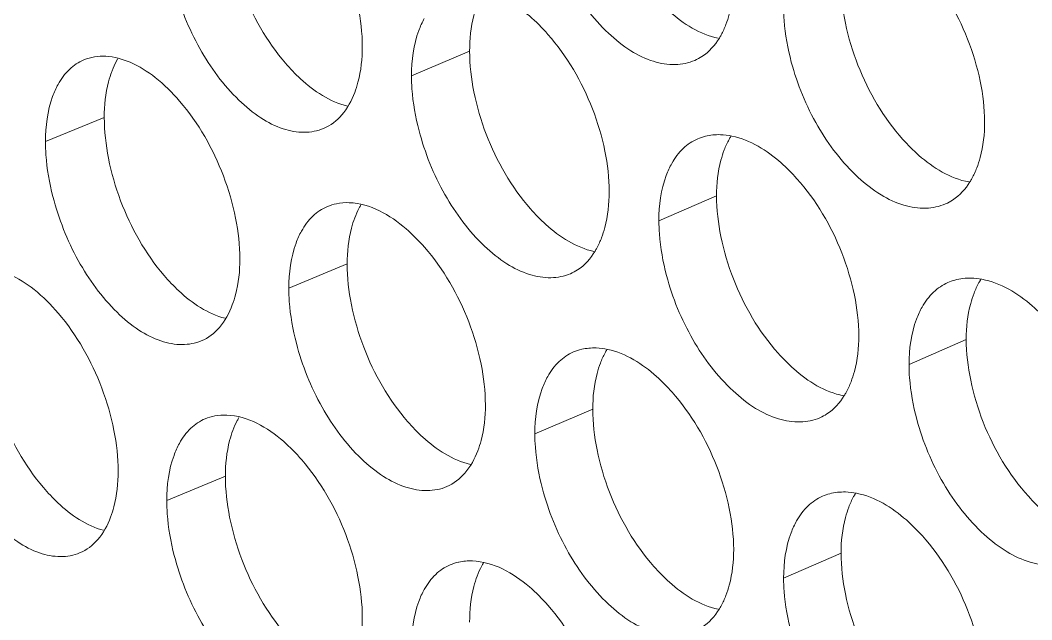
# Model space of a CAD drawing. Header units: millimetres. Extents: x 1177 to 4147, y 93 to 2194.
# Drawn here: x 2545.42 to 2559.37, y 1024.13 to 1032.4 of the extents above; entities that cross this region are included whole.
import ezdxf

# ---------------------------------------------------------------- set-up
doc = ezdxf.new("R2010")
doc.units = ezdxf.units.MM
doc.header["$LTSCALE"] = 0.1
doc.layers.get('0').update_dxf_attribs({"lineweight": 13})
doc.layers.add('标注', color=251, linetype='Continuous', lineweight=9)

# ---------------------------------------------------------------- blocks, each defined once
blk = doc.blocks.new('02')
at = {"layer": '标注'}
for p, q in [((4414.291, 1065.519), (4413.145, 1065.035)), ((4407.093, 1064.213), (4405.934, 1063.737)), ((4419.156, 1062.669), (4418.02, 1062.179)), ((4411.878, 1061.328), (4410.728, 1060.847)), ((4424.075, 1059.841), (4422.948, 1059.346)), ((4416.717, 1058.466), (4415.576, 1057.979)), ((4409.479, 1057.143), (4408.324, 1056.664)), ((4421.609, 1055.627), (4420.477, 1055.135))]:
    blk.add_line(p, q, dxfattribs=at)
for centre, radius, start, end in [((4419.171, 1062.896), 0.976, 103.9644, 113.3177), ((4411.856, 1061.58), 0.952, 101.531, 112.7006), ((4424.114, 1060.052), 0.993, 105.5171, 113.729), ((4416.719, 1058.702), 0.968, 103.1675, 113.1121), ((4421.636, 1055.846), 0.984, 104.7476, 113.5233), ((4414.281, 1054.513), 0.96, 102.3564, 112.9065)]:
    blk.add_arc(centre, radius, start, end, dxfattribs=at)
for points, knots in [([(4412.177, 1065.609), (4412.177, 1065.879), (4412.11, 1066.439), (4411.793, 1067.523), (4411.355, 1068.287), (4410.983, 1068.717)], [0, 0, 0, 0, 0.23906, 0.495656, 1, 1, 1, 1]), ([(4409.479, 1068.393), (4409.479, 1068.123), (4409.544, 1067.563), (4409.858, 1066.479), (4410.293, 1065.713), (4410.664, 1065.283)], [0, 0, 0, 0, 0.239274, 0.496012, 1, 1, 1, 1]), ([(4415.726, 1068.148), (4415.842, 1067.709), (4416.177, 1066.882), (4416.829, 1066.015), (4417.438, 1065.523), (4417.888, 1065.305), (4418.328, 1065.23), (4418.606, 1065.286), (4418.727, 1065.338)], [0, 0, 0, 0, 0.301171, 0.584422, 0.708619, 0.817421, 0.912868, 1, 1, 1, 1]), ([(4415.726, 1068.148), (4415.842, 1067.709), (4416.177, 1066.882), (4416.829, 1066.015), (4417.438, 1065.523), (4417.888, 1065.305), (4418.328, 1065.23), (4418.606, 1065.286), (4418.727, 1065.338)], [0, 0, 0, 0, 0.301171, 0.584422, 0.708619, 0.817421, 0.912868, 1, 1, 1, 1]), ([(4424.437, 1064.126), (4424.437, 1064.395), (4424.369, 1064.954), (4424.042, 1066.036), (4423.591, 1066.795), (4423.21, 1067.219)], [0, 0, 0, 0, 0.238705, 0.494901, 1, 1, 1, 1]), ([(4424.437, 1064.126), (4424.437, 1064.395), (4424.369, 1064.954), (4424.042, 1066.036), (4423.591, 1066.795), (4423.21, 1067.219)], [0, 0, 0, 0, 0.238705, 0.494901, 1, 1, 1, 1]), ([(4408.472, 1066.832), (4408.585, 1066.393), (4408.913, 1065.568), (4409.551, 1064.698), (4410.148, 1064.201), (4410.589, 1063.977), (4411.022, 1063.896), (4411.296, 1063.947), (4411.415, 1063.997)], [0, 0, 0, 0, 0.302626, 0.586607, 0.710758, 0.819158, 0.913847, 1, 1, 1, 1]), ([(4419.341, 1066.046), (4419.366, 1066.112), (4419.46, 1066.405), (4419.493, 1066.715), (4419.493, 1066.952)], [0, 0, 0, 0, 0.23069, 1, 1, 1, 1]), ([(4419.341, 1066.046), (4419.366, 1066.112), (4419.46, 1066.405), (4419.493, 1066.715), (4419.493, 1066.952)], [0, 0, 0, 0, 0.23069, 1, 1, 1, 1]), ([(4421.609, 1066.877), (4421.609, 1066.607), (4421.676, 1066.048), (4422, 1064.966), (4422.447, 1064.205), (4422.827, 1063.781)], [0, 0, 0, 0, 0.238919, 0.49526, 1, 1, 1, 1]), ([(4421.609, 1066.877), (4421.609, 1066.607), (4421.676, 1066.048), (4422, 1064.966), (4422.447, 1064.205), (4422.827, 1063.781)], [0, 0, 0, 0, 0.238919, 0.49526, 1, 1, 1, 1]), ([(4415.834, 1065.851), (4415.72, 1065.98), (4415.315, 1066.391), (4414.756, 1066.71), (4414.345, 1066.725)], [0, 0, 0, 0, 0.29472, 1, 1, 1, 1]), ([(4417.921, 1066.614), (4418.018, 1066.505), (4418.373, 1066.141), (4418.831, 1065.848), (4419.189, 1065.773)], [0, 0, 0, 0, 0.28535, 1, 1, 1, 1]), ([(4417.921, 1066.614), (4418.018, 1066.505), (4418.373, 1066.141), (4418.831, 1065.848), (4419.189, 1065.773)], [0, 0, 0, 0, 0.28535, 1, 1, 1, 1]), ([(4414.44, 1066.425), (4414.415, 1066.359), (4414.323, 1066.066), (4414.291, 1065.756), (4414.291, 1065.519)], [0, 0, 0, 0, 0.230311, 1, 1, 1, 1]), ([(4420.477, 1066.385), (4420.477, 1066.298), (4420.492, 1065.933), (4420.558, 1065.572), (4420.629, 1065.304)], [0, 0, 0, 0, 0.238111, 1, 1, 1, 1]), ([(4420.477, 1066.385), (4420.477, 1066.298), (4420.492, 1065.933), (4420.558, 1065.572), (4420.629, 1065.304)], [0, 0, 0, 0, 0.238111, 1, 1, 1, 1]), ([(4413.398, 1066.164), (4413.356, 1066.088), (4413.196, 1065.733), (4413.145, 1065.336), (4413.145, 1065.035)], [0, 0, 0, 0, 0.2238, 1, 1, 1, 1]), ([(4419.211, 1065.778), (4419.223, 1065.798), (4419.273, 1065.885), (4419.314, 1065.975), (4419.341, 1066.046)], [0, 0, 0, 0, 0.242099, 1, 1, 1, 1]), ([(4419.211, 1065.778), (4419.223, 1065.798), (4419.273, 1065.885), (4419.314, 1065.975), (4419.341, 1066.046)], [0, 0, 0, 0, 0.242099, 1, 1, 1, 1]), ([(4417.041, 1062.749), (4417.041, 1063.018), (4416.974, 1063.577), (4416.653, 1064.661), (4416.21, 1065.423), (4415.834, 1065.851)], [0, 0, 0, 0, 0.238918, 0.495354, 1, 1, 1, 1]), ([(4412.027, 1064.704), (4412.052, 1064.77), (4412.145, 1065.063), (4412.177, 1065.373), (4412.177, 1065.609)], [0, 0, 0, 0, 0.230247, 1, 1, 1, 1]), ([(4418.727, 1065.338), (4418.776, 1065.359), (4418.971, 1065.463), (4419.124, 1065.635), (4419.211, 1065.778)], [0, 0, 0, 0, 0.240491, 1, 1, 1, 1]), ([(4418.727, 1065.338), (4418.776, 1065.359), (4418.971, 1065.463), (4419.124, 1065.635), (4419.211, 1065.778)], [0, 0, 0, 0, 0.240491, 1, 1, 1, 1]), ([(4408.578, 1064.534), (4408.433, 1064.703), (4408.136, 1064.999), (4407.641, 1065.314), (4407.146, 1065.449), (4406.827, 1065.404), (4406.692, 1065.348)], [0, 0, 0, 0, 0.30699, 0.573081, 0.799443, 1, 1, 1, 1]), ([(4414.291, 1065.519), (4414.291, 1065.25), (4414.357, 1064.69), (4414.675, 1063.607), (4415.114, 1062.843), (4415.489, 1062.415)], [0, 0, 0, 0, 0.239131, 0.495711, 1, 1, 1, 1]), ([(4406.692, 1065.348), (4406.587, 1065.305), (4406.383, 1065.169), (4406.242, 1064.972), (4406.182, 1064.863)], [0, 0, 0, 0, 0.478136, 1, 1, 1, 1]), ([(4407.357, 1065.368), (4407.323, 1065.309), (4407.283, 1065.226), (4407.249, 1065.14), (4407.24, 1065.118)], [0, 0, 0, 0, 0.741765, 1, 1, 1, 1]), ([(4410.664, 1065.283), (4410.756, 1065.175), (4411.099, 1064.816), (4411.537, 1064.521), (4411.884, 1064.439)], [0, 0, 0, 0, 0.285356, 1, 1, 1, 1]), ([(4420.629, 1065.304), (4420.746, 1064.864), (4421.087, 1064.037), (4421.748, 1063.172), (4422.365, 1062.684), (4422.821, 1062.469), (4423.267, 1062.399), (4423.547, 1062.457), (4423.669, 1062.511)], [0, 0, 0, 0, 0.300212, 0.582985, 0.707214, 0.816283, 0.912228, 1, 1, 1, 1]), ([(4420.629, 1065.304), (4420.746, 1064.864), (4421.087, 1064.037), (4421.748, 1063.172), (4422.365, 1062.684), (4422.821, 1062.469), (4423.267, 1062.399), (4423.547, 1062.457), (4423.669, 1062.511)], [0, 0, 0, 0, 0.300212, 0.582985, 0.707214, 0.816283, 0.912228, 1, 1, 1, 1]), ([(4407.24, 1065.118), (4407.216, 1065.052), (4407.125, 1064.759), (4407.093, 1064.449), (4407.093, 1064.213)], [0, 0, 0, 0, 0.229871, 1, 1, 1, 1]), ([(4413.145, 1065.035), (4413.145, 1064.949), (4413.16, 1064.584), (4413.224, 1064.222), (4413.295, 1063.953)], [0, 0, 0, 0, 0.238027, 1, 1, 1, 1]), ([(4406.182, 1064.863), (4406.141, 1064.788), (4405.984, 1064.433), (4405.934, 1064.038), (4405.934, 1063.737)], [0, 0, 0, 0, 0.223124, 1, 1, 1, 1]), ([(4411.415, 1063.997), (4411.552, 1064.054), (4411.815, 1064.257), (4411.967, 1064.546), (4412.027, 1064.704)], [0, 0, 0, 0, 0.467837, 1, 1, 1, 1]), ([(4409.765, 1061.423), (4409.765, 1061.693), (4409.699, 1062.253), (4409.384, 1063.337), (4408.949, 1064.103), (4408.578, 1064.534)], [0, 0, 0, 0, 0.239132, 0.495807, 1, 1, 1, 1]), ([(4407.093, 1064.213), (4407.093, 1063.943), (4407.158, 1063.384), (4407.471, 1062.299), (4407.902, 1061.532), (4408.271, 1061.1)], [0, 0, 0, 0, 0.239345, 0.496163, 1, 1, 1, 1]), ([(4424.284, 1063.219), (4424.309, 1063.285), (4424.404, 1063.578), (4424.437, 1063.889), (4424.437, 1064.126)], [0, 0, 0, 0, 0.230986, 1, 1, 1, 1]), ([(4424.284, 1063.219), (4424.309, 1063.285), (4424.404, 1063.578), (4424.437, 1063.889), (4424.437, 1064.126)], [0, 0, 0, 0, 0.230986, 1, 1, 1, 1]), ([(4413.295, 1063.953), (4413.409, 1063.514), (4413.742, 1062.689), (4414.389, 1061.82), (4414.994, 1061.327), (4415.442, 1061.106), (4415.879, 1061.03), (4416.156, 1061.084), (4416.276, 1061.135)], [0, 0, 0, 0, 0.301654, 0.585147, 0.709328, 0.817996, 0.913192, 1, 1, 1, 1]), ([(4418.784, 1063.793), (4418.68, 1063.748), (4418.478, 1063.611), (4418.336, 1063.416), (4418.275, 1063.309)], [0, 0, 0, 0, 0.48047, 1, 1, 1, 1]), ([(4419.437, 1063.843), (4419.425, 1063.822), (4419.375, 1063.736), (4419.334, 1063.646), (4419.308, 1063.575)], [0, 0, 0, 0, 0.242083, 1, 1, 1, 1]), ([(4420.738, 1063.007), (4420.64, 1063.117), (4420.28, 1063.48), (4419.819, 1063.773), (4419.459, 1063.847)], [0, 0, 0, 0, 0.285164, 1, 1, 1, 1]), ([(4405.934, 1063.737), (4405.934, 1063.65), (4405.948, 1063.286), (4406.012, 1062.923), (4406.081, 1062.654)], [0, 0, 0, 0, 0.237945, 1, 1, 1, 1]), ([(4422.827, 1063.781), (4422.926, 1063.67), (4423.29, 1063.303), (4423.761, 1063.011), (4424.126, 1062.942)], [0, 0, 0, 0, 0.285312, 1, 1, 1, 1]), ([(4422.827, 1063.781), (4422.926, 1063.67), (4423.29, 1063.303), (4423.761, 1063.011), (4424.126, 1062.942)], [0, 0, 0, 0, 0.285312, 1, 1, 1, 1]), ([(4419.308, 1063.575), (4419.282, 1063.509), (4419.189, 1063.216), (4419.156, 1062.905), (4419.156, 1062.669)], [0, 0, 0, 0, 0.230606, 1, 1, 1, 1]), ([(4418.275, 1063.309), (4418.233, 1063.233), (4418.072, 1062.878), (4418.02, 1062.481), (4418.02, 1062.179)], [0, 0, 0, 0, 0.224262, 1, 1, 1, 1]), ([(4424.148, 1062.944), (4424.161, 1062.965), (4424.213, 1063.054), (4424.256, 1063.147), (4424.284, 1063.219)], [0, 0, 0, 0, 0.242119, 1, 1, 1, 1]), ([(4424.148, 1062.944), (4424.161, 1062.965), (4424.213, 1063.054), (4424.256, 1063.147), (4424.284, 1063.219)], [0, 0, 0, 0, 0.242119, 1, 1, 1, 1]), ([(4421.958, 1059.911), (4421.958, 1060.18), (4421.89, 1060.739), (4421.566, 1061.822), (4421.118, 1062.582), (4420.738, 1063.007)], [0, 0, 0, 0, 0.238776, 0.495052, 1, 1, 1, 1]), ([(4423.669, 1062.511), (4423.717, 1062.532), (4423.909, 1062.635), (4424.061, 1062.804), (4424.148, 1062.944)], [0, 0, 0, 0, 0.241108, 1, 1, 1, 1]), ([(4423.669, 1062.511), (4423.717, 1062.532), (4423.909, 1062.635), (4424.061, 1062.804), (4424.148, 1062.944)], [0, 0, 0, 0, 0.241108, 1, 1, 1, 1]), ([(4406.081, 1062.654), (4406.194, 1062.216), (4406.519, 1061.392), (4407.152, 1060.52), (4407.745, 1060.021), (4408.183, 1059.795), (4408.613, 1059.713), (4408.886, 1059.762), (4409.004, 1059.811)], [0, 0, 0, 0, 0.303115, 0.587343, 0.711479, 0.819744, 0.914178, 1, 1, 1, 1]), ([(4416.89, 1061.843), (4416.915, 1061.909), (4417.008, 1062.202), (4417.041, 1062.512), (4417.041, 1062.749)], [0, 0, 0, 0, 0.230542, 1, 1, 1, 1]), ([(4419.156, 1062.669), (4419.156, 1062.399), (4419.223, 1061.84), (4419.545, 1060.757), (4419.99, 1059.995), (4420.367, 1059.57)], [0, 0, 0, 0, 0.23899, 0.49541, 1, 1, 1, 1]), ([(4411.489, 1062.459), (4411.384, 1062.415), (4411.181, 1062.279), (4411.039, 1062.083), (4410.979, 1061.975)], [0, 0, 0, 0, 0.479105, 1, 1, 1, 1]), ([(4413.402, 1061.656), (4413.289, 1061.785), (4412.887, 1062.197), (4412.33, 1062.518), (4411.921, 1062.534)], [0, 0, 0, 0, 0.295157, 1, 1, 1, 1]), ([(4412.149, 1062.491), (4412.137, 1062.472), (4412.091, 1062.389), (4412.052, 1062.301), (4412.027, 1062.234)], [0, 0, 0, 0, 0.242084, 1, 1, 1, 1]), ([(4415.489, 1062.415), (4415.584, 1062.306), (4415.935, 1061.944), (4416.387, 1061.65), (4416.741, 1061.573)], [0, 0, 0, 0, 0.285359, 1, 1, 1, 1]), ([(4412.027, 1062.234), (4412.002, 1062.168), (4411.91, 1061.875), (4411.878, 1061.565), (4411.878, 1061.328)], [0, 0, 0, 0, 0.230164, 1, 1, 1, 1]), ([(4418.02, 1062.179), (4418.02, 1062.092), (4418.034, 1061.728), (4418.1, 1061.366), (4418.171, 1061.098)], [0, 0, 0, 0, 0.238083, 1, 1, 1, 1]), ([(4410.979, 1061.975), (4410.937, 1061.899), (4410.779, 1061.544), (4410.728, 1061.148), (4410.728, 1060.847)], [0, 0, 0, 0, 0.223573, 1, 1, 1, 1]), ([(4416.762, 1061.578), (4416.774, 1061.599), (4416.823, 1061.684), (4416.863, 1061.774), (4416.89, 1061.843)], [0, 0, 0, 0, 0.242095, 1, 1, 1, 1]), ([(4414.602, 1058.551), (4414.602, 1058.821), (4414.535, 1059.38), (4414.216, 1060.464), (4413.776, 1061.227), (4413.402, 1061.656)], [0, 0, 0, 0, 0.238989, 0.495505, 1, 1, 1, 1]), ([(4409.616, 1060.519), (4409.641, 1060.585), (4409.733, 1060.878), (4409.765, 1061.187), (4409.765, 1061.423)], [0, 0, 0, 0, 0.2301, 1, 1, 1, 1]), ([(4416.276, 1061.135), (4416.325, 1061.156), (4416.522, 1061.26), (4416.675, 1061.434), (4416.762, 1061.578)], [0, 0, 0, 0, 0.240168, 1, 1, 1, 1]), ([(4406.187, 1060.356), (4406.042, 1060.525), (4405.748, 1060.821), (4405.257, 1061.138), (4404.765, 1061.274), (4404.448, 1061.231), (4404.314, 1061.176)], [0, 0, 0, 0, 0.307488, 0.573733, 0.799889, 1, 1, 1, 1]), ([(4411.878, 1061.328), (4411.878, 1061.059), (4411.944, 1060.499), (4412.26, 1059.415), (4412.697, 1058.65), (4413.069, 1058.221)], [0, 0, 0, 0, 0.239203, 0.495862, 1, 1, 1, 1]), ([(4408.271, 1061.1), (4408.363, 1060.993), (4408.701, 1060.636), (4409.133, 1060.341), (4409.476, 1060.256)], [0, 0, 0, 0, 0.285343, 1, 1, 1, 1]), ([(4418.171, 1061.098), (4418.287, 1060.658), (4418.626, 1059.832), (4419.282, 1058.966), (4419.895, 1058.476), (4420.348, 1058.259), (4420.791, 1058.187), (4421.07, 1058.243), (4421.191, 1058.296)], [0, 0, 0, 0, 0.30069, 0.583702, 0.707914, 0.81685, 0.912547, 1, 1, 1, 1]), ([(4424.363, 1061.022), (4424.35, 1061.001), (4424.298, 1060.913), (4424.256, 1060.82), (4424.228, 1060.748)], [0, 0, 0, 0, 0.242103, 1, 1, 1, 1]), ([(4425.696, 1060.187), (4425.596, 1060.297), (4425.227, 1060.664), (4424.752, 1060.956), (4424.385, 1061.024)], [0, 0, 0, 0, 0.285125, 1, 1, 1, 1]), ([(4410.728, 1060.847), (4410.728, 1060.76), (4410.742, 1060.395), (4410.807, 1060.034), (4410.877, 1059.765)], [0, 0, 0, 0, 0.238, 1, 1, 1, 1]), ([(4423.715, 1060.961), (4423.61, 1060.915), (4423.41, 1060.778), (4423.267, 1060.584), (4423.206, 1060.477)], [0, 0, 0, 0, 0.481324, 1, 1, 1, 1]), ([(4424.228, 1060.748), (4424.203, 1060.682), (4424.108, 1060.389), (4424.075, 1060.078), (4424.075, 1059.841)], [0, 0, 0, 0, 0.230902, 1, 1, 1, 1]), ([(4409.004, 1059.811), (4409.142, 1059.868), (4409.405, 1060.071), (4409.557, 1060.36), (4409.616, 1060.519)], [0, 0, 0, 0, 0.467218, 1, 1, 1, 1]), ([(4423.206, 1060.477), (4423.163, 1060.401), (4423.001, 1060.045), (4422.948, 1059.648), (4422.948, 1059.346)], [0, 0, 0, 0, 0.224731, 1, 1, 1, 1]), ([(4407.367, 1057.243), (4407.367, 1057.512), (4407.301, 1058.072), (4406.988, 1059.157), (4406.555, 1059.924), (4406.187, 1060.356)], [0, 0, 0, 0, 0.239204, 0.495958, 1, 1, 1, 1]), ([(4404.721, 1060.039), (4404.721, 1059.769), (4404.786, 1059.209), (4405.096, 1058.124), (4405.525, 1057.356), (4405.893, 1056.923)], [0, 0, 0, 0, 0.239417, 0.496314, 1, 1, 1, 1]), ([(4421.806, 1059.004), (4421.831, 1059.071), (4421.925, 1059.364), (4421.958, 1059.674), (4421.958, 1059.911)], [0, 0, 0, 0, 0.230838, 1, 1, 1, 1]), ([(4424.075, 1059.841), (4424.075, 1059.571), (4424.143, 1059.012), (4424.468, 1057.93), (4424.918, 1057.171), (4425.3, 1056.748)], [0, 0, 0, 0, 0.238849, 0.49511, 1, 1, 1, 1]), ([(4410.877, 1059.765), (4410.991, 1059.326), (4411.321, 1058.501), (4411.963, 1057.631), (4412.564, 1057.136), (4413.009, 1056.914), (4413.444, 1056.835), (4413.719, 1056.887), (4413.839, 1056.938)], [0, 0, 0, 0, 0.302139, 0.585875, 0.710041, 0.818575, 0.913518, 1, 1, 1, 1]), ([(4416.994, 1059.637), (4416.982, 1059.616), (4416.934, 1059.531), (4416.894, 1059.442), (4416.867, 1059.373)], [0, 0, 0, 0, 0.242079, 1, 1, 1, 1]), ([(4418.279, 1058.801), (4418.183, 1058.91), (4417.827, 1059.272), (4417.372, 1059.566), (4417.015, 1059.642)], [0, 0, 0, 0, 0.285173, 1, 1, 1, 1]), ([(4416.339, 1059.592), (4416.234, 1059.548), (4416.032, 1059.411), (4415.89, 1059.216), (4415.83, 1059.109)], [0, 0, 0, 0, 0.480026, 1, 1, 1, 1]), ([(4420.367, 1059.57), (4420.465, 1059.46), (4420.825, 1059.094), (4421.289, 1058.801), (4421.651, 1058.73)], [0, 0, 0, 0, 0.285334, 1, 1, 1, 1]), ([(4416.867, 1059.373), (4416.842, 1059.306), (4416.749, 1059.013), (4416.717, 1058.703), (4416.717, 1058.466)], [0, 0, 0, 0, 0.230459, 1, 1, 1, 1]), ([(4422.948, 1059.346), (4422.948, 1059.259), (4422.963, 1058.895), (4423.029, 1058.534), (4423.101, 1058.265)], [0, 0, 0, 0, 0.23814, 1, 1, 1, 1]), ([(4415.83, 1059.109), (4415.787, 1059.033), (4415.627, 1058.677), (4415.576, 1058.281), (4415.576, 1057.979)], [0, 0, 0, 0, 0.22403, 1, 1, 1, 1]), ([(4421.673, 1058.733), (4421.686, 1058.754), (4421.736, 1058.841), (4421.778, 1058.933), (4421.806, 1059.004)], [0, 0, 0, 0, 0.242107, 1, 1, 1, 1]), ([(4419.493, 1055.702), (4419.493, 1055.971), (4419.425, 1056.531), (4419.102, 1057.613), (4418.657, 1058.375), (4418.279, 1058.801)], [0, 0, 0, 0, 0.238846, 0.495203, 1, 1, 1, 1]), ([(4421.191, 1058.296), (4421.24, 1058.317), (4421.433, 1058.421), (4421.586, 1058.592), (4421.673, 1058.733)], [0, 0, 0, 0, 0.240804, 1, 1, 1, 1]), ([(4403.704, 1058.482), (4403.816, 1058.044), (4404.139, 1057.22), (4404.767, 1056.348), (4405.356, 1055.847), (4405.791, 1055.62), (4406.218, 1055.535), (4406.49, 1055.583), (4406.608, 1055.631)], [0, 0, 0, 0, 0.303606, 0.588083, 0.712204, 0.820335, 0.914512, 1, 1, 1, 1]), ([(4414.452, 1057.646), (4414.477, 1057.712), (4414.57, 1058.005), (4414.602, 1058.315), (4414.602, 1058.551)], [0, 0, 0, 0, 0.230395, 1, 1, 1, 1]), ([(4416.717, 1058.466), (4416.717, 1058.197), (4416.783, 1057.637), (4417.103, 1056.554), (4417.545, 1055.791), (4417.921, 1055.364)], [0, 0, 0, 0, 0.23906, 0.495561, 1, 1, 1, 1]), ([(4409.084, 1058.276), (4408.978, 1058.232), (4408.775, 1058.096), (4408.634, 1057.9), (4408.574, 1057.791)], [0, 0, 0, 0, 0.478627, 1, 1, 1, 1]), ([(4410.983, 1057.467), (4410.871, 1057.597), (4410.472, 1058.008), (4409.918, 1058.332), (4409.51, 1058.348)], [0, 0, 0, 0, 0.295598, 1, 1, 1, 1]), ([(4409.746, 1058.302), (4409.735, 1058.283), (4409.69, 1058.201), (4409.652, 1058.115), (4409.627, 1058.048)], [0, 0, 0, 0, 0.242093, 1, 1, 1, 1]), ([(4413.069, 1058.221), (4413.163, 1058.113), (4413.51, 1057.752), (4413.955, 1057.458), (4414.306, 1057.378)], [0, 0, 0, 0, 0.285361, 1, 1, 1, 1]), ([(4423.101, 1058.265), (4423.219, 1057.825), (4423.562, 1056.998), (4424.227, 1056.134), (4424.849, 1055.648), (4425.308, 1055.435), (4425.756, 1055.367), (4426.038, 1055.426), (4426.16, 1055.481)], [0, 0, 0, 0, 0.299735, 0.582272, 0.706518, 0.81572, 0.911912, 1, 1, 1, 1]), ([(4409.627, 1058.048), (4409.602, 1057.982), (4409.511, 1057.689), (4409.479, 1057.379), (4409.479, 1057.143)], [0, 0, 0, 0, 0.230017, 1, 1, 1, 1]), ([(4415.576, 1057.979), (4415.576, 1057.893), (4415.59, 1057.528), (4415.656, 1057.166), (4415.726, 1056.898)], [0, 0, 0, 0, 0.238055, 1, 1, 1, 1]), ([(4408.574, 1057.791), (4408.532, 1057.716), (4408.375, 1057.36), (4408.324, 1056.965), (4408.324, 1056.664)], [0, 0, 0, 0, 0.223347, 1, 1, 1, 1]), ([(4413.839, 1056.938), (4413.976, 1056.996), (4414.239, 1057.199), (4414.392, 1057.487), (4414.452, 1057.646)], [0, 0, 0, 0, 0.468447, 1, 1, 1, 1]), ([(4412.177, 1054.359), (4412.177, 1054.629), (4412.11, 1055.189), (4411.793, 1056.273), (4411.355, 1057.037), (4410.983, 1057.467)], [0, 0, 0, 0, 0.23906, 0.495656, 1, 1, 1, 1]), ([(4407.219, 1056.339), (4407.244, 1056.405), (4407.335, 1056.697), (4407.367, 1057.007), (4407.367, 1057.243)], [0, 0, 0, 0, 0.229953, 1, 1, 1, 1]), ([(4409.479, 1057.143), (4409.479, 1056.873), (4409.544, 1056.313), (4409.858, 1055.229), (4410.293, 1054.463), (4410.664, 1054.033)], [0, 0, 0, 0, 0.239274, 0.496012, 1, 1, 1, 1]), ([(4405.893, 1056.923), (4405.983, 1056.817), (4406.316, 1056.461), (4406.742, 1056.166), (4407.081, 1056.078)], [0, 0, 0, 0, 0.285322, 1, 1, 1, 1]), ([(4415.726, 1056.898), (4415.842, 1056.459), (4416.177, 1055.632), (4416.829, 1054.765), (4417.438, 1054.273), (4417.888, 1054.055), (4418.328, 1053.98), (4418.606, 1054.036), (4418.727, 1054.088)], [0, 0, 0, 0, 0.301171, 0.584422, 0.708619, 0.817421, 0.912868, 1, 1, 1, 1]), ([(4408.324, 1056.664), (4408.324, 1056.577), (4408.339, 1056.213), (4408.403, 1055.851), (4408.472, 1055.582)], [0, 0, 0, 0, 0.237972, 1, 1, 1, 1]), ([(4421.243, 1056.749), (4421.138, 1056.703), (4420.937, 1056.567), (4420.795, 1056.372), (4420.734, 1056.265)], [0, 0, 0, 0, 0.480902, 1, 1, 1, 1]), ([(4421.893, 1056.805), (4421.881, 1056.784), (4421.83, 1056.697), (4421.788, 1056.605), (4421.761, 1056.534)], [0, 0, 0, 0, 0.242091, 1, 1, 1, 1]), ([(4423.21, 1055.969), (4423.111, 1056.079), (4422.747, 1056.444), (4422.279, 1056.737), (4421.915, 1056.808)], [0, 0, 0, 0, 0.285148, 1, 1, 1, 1]), ([(4425.3, 1056.748), (4425.4, 1056.637), (4425.769, 1056.268), (4426.246, 1055.976), (4426.614, 1055.911)], [0, 0, 0, 0, 0.285283, 1, 1, 1, 1]), ([(4421.761, 1056.534), (4421.736, 1056.468), (4421.642, 1056.174), (4421.609, 1055.863), (4421.609, 1055.627)], [0, 0, 0, 0, 0.230754, 1, 1, 1, 1]), ([(4406.608, 1055.631), (4406.745, 1055.688), (4407.009, 1055.891), (4407.16, 1056.179), (4407.219, 1056.339)], [0, 0, 0, 0, 0.46659, 1, 1, 1, 1]), ([(4420.734, 1056.265), (4420.691, 1056.189), (4420.53, 1055.834), (4420.477, 1055.436), (4420.477, 1055.135)], [0, 0, 0, 0, 0.224496, 1, 1, 1, 1]), ([(4424.437, 1052.876), (4424.437, 1053.145), (4424.369, 1053.704), (4424.042, 1054.786), (4423.591, 1055.545), (4423.21, 1055.969)], [0, 0, 0, 0, 0.238705, 0.494901, 1, 1, 1, 1]), ([(4419.341, 1054.796), (4419.366, 1054.862), (4419.46, 1055.155), (4419.493, 1055.465), (4419.493, 1055.702)], [0, 0, 0, 0, 0.23069, 1, 1, 1, 1]), ([(4421.609, 1055.627), (4421.609, 1055.357), (4421.676, 1054.798), (4422, 1053.716), (4422.447, 1052.955), (4422.827, 1052.531)], [0, 0, 0, 0, 0.238919, 0.49526, 1, 1, 1, 1]), ([(4408.472, 1055.582), (4408.585, 1055.143), (4408.913, 1054.318), (4409.551, 1053.448), (4410.148, 1052.951), (4410.589, 1052.727), (4411.022, 1052.646), (4411.296, 1052.697), (4411.415, 1052.747)], [0, 0, 0, 0, 0.302626, 0.586607, 0.710758, 0.819158, 0.913847, 1, 1, 1, 1]), ([(4415.834, 1054.601), (4415.72, 1054.73), (4415.315, 1055.141), (4414.756, 1055.46), (4414.345, 1055.475)], [0, 0, 0, 0, 0.29472, 1, 1, 1, 1]), ([(4414.565, 1055.436), (4414.553, 1055.416), (4414.506, 1055.332), (4414.466, 1055.244), (4414.44, 1055.175)], [0, 0, 0, 0, 0.242079, 1, 1, 1, 1]), ([(4413.907, 1055.398), (4413.802, 1055.353), (4413.6, 1055.217), (4413.458, 1055.022), (4413.398, 1054.914)], [0, 0, 0, 0, 0.479572, 1, 1, 1, 1]), ([(4417.921, 1055.364), (4418.018, 1055.255), (4418.373, 1054.891), (4418.831, 1054.598), (4419.189, 1054.523)], [0, 0, 0, 0, 0.28535, 1, 1, 1, 1]), ([(4414.44, 1055.175), (4414.415, 1055.109), (4414.323, 1054.816), (4414.291, 1054.506), (4414.291, 1054.269)], [0, 0, 0, 0, 0.230311, 1, 1, 1, 1]), ([(4420.477, 1055.135), (4420.477, 1055.048), (4420.492, 1054.683), (4420.558, 1054.322), (4420.629, 1054.054)], [0, 0, 0, 0, 0.238111, 1, 1, 1, 1]), ([(4413.398, 1054.914), (4413.356, 1054.838), (4413.196, 1054.483), (4413.145, 1054.086), (4413.145, 1053.785)], [0, 0, 0, 0, 0.2238, 1, 1, 1, 1]), ([(4419.211, 1054.528), (4419.223, 1054.548), (4419.273, 1054.635), (4419.314, 1054.725), (4419.341, 1054.796)], [0, 0, 0, 0, 0.242099, 1, 1, 1, 1]), ([(4417.041, 1051.499), (4417.041, 1051.768), (4416.974, 1052.327), (4416.653, 1053.411), (4416.21, 1054.173), (4415.834, 1054.601)], [0, 0, 0, 0, 0.238918, 0.495354, 1, 1, 1, 1]), ([(4418.727, 1054.088), (4418.776, 1054.109), (4418.971, 1054.213), (4419.124, 1054.385), (4419.211, 1054.528)], [0, 0, 0, 0, 0.240491, 1, 1, 1, 1]), ([(4412.027, 1053.454), (4412.052, 1053.52), (4412.145, 1053.813), (4412.177, 1054.123), (4412.177, 1054.359)], [0, 0, 0, 0, 0.230247, 1, 1, 1, 1])]:
    blk.add_open_spline(points, degree=3, knots=knots, dxfattribs=at)
for points in [[(4419.233, 1063.874), (4419.133, 1063.877), (4419.032, 1063.868), (4418.935, 1063.844)], [(4419.459, 1063.847), (4419.384, 1063.863), (4419.308, 1063.872), (4419.233, 1063.874)], [(4411.921, 1062.534), (4411.836, 1062.537), (4411.749, 1062.531), (4411.666, 1062.514)], [(4424.174, 1061.047), (4424.065, 1061.05), (4423.954, 1061.038), (4423.849, 1061.008)], [(4424.385, 1061.024), (4424.315, 1061.037), (4424.245, 1061.045), (4424.174, 1061.047)], [(4416.782, 1059.672), (4416.687, 1059.675), (4416.591, 1059.666), (4416.499, 1059.645)], [(4417.015, 1059.642), (4416.939, 1059.659), (4416.86, 1059.669), (4416.782, 1059.672)], [(4409.27, 1058.331), (4409.206, 1058.319), (4409.143, 1058.301), (4409.084, 1058.276)], [(4409.51, 1058.348), (4409.43, 1058.351), (4409.349, 1058.346), (4409.27, 1058.331)], [(4421.697, 1056.833), (4421.592, 1056.836), (4421.486, 1056.825), (4421.385, 1056.798)], [(4421.915, 1056.808), (4421.843, 1056.822), (4421.77, 1056.831), (4421.697, 1056.833)], [(4414.345, 1055.475), (4414.255, 1055.478), (4414.163, 1055.471), (4414.075, 1055.451)]]:
    blk.add_open_spline(points, degree=3, dxfattribs=at)

msp = doc.modelspace()

# ---------------------------------------------------------------- block references
at = {"xscale": 0.7, "yscale": 0.7, "zscale": 0.7}
msp.add_blockref('02', (-538.391, 286.112), dxfattribs=at)

doc.saveas('drawing.dxf')
